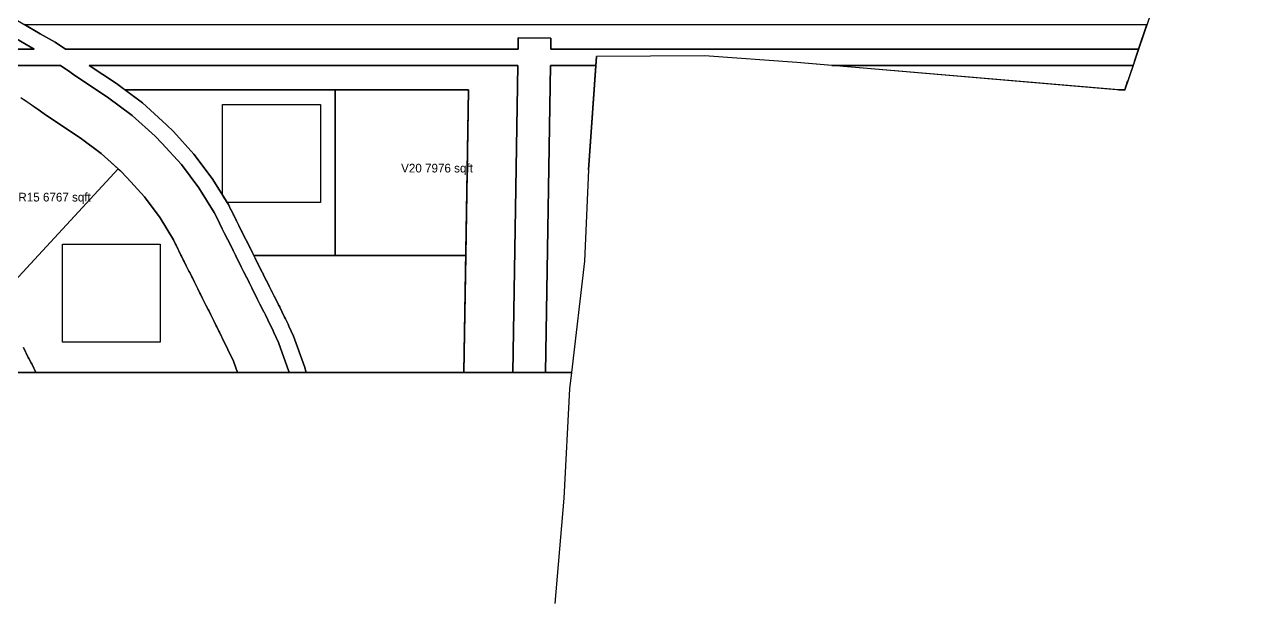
# Model space of a CAD drawing. Header units: metres. Extents: x 119 to 464, y -551 to -55.
# Drawn here: x 238.2 to 464.4, y -302.9 to -197.5 of the extents above; entities that cross this region are included whole.
import ezdxf

# ---------------------------------------------------------------- set-up
doc = ezdxf.new("R2010")
doc.units = ezdxf.units.M
for name, color, linetype in [('AMENITIES', 6, 'Continuous'), ('COLONY', 3, 'Continuous'), ('GARDENS', 82, 'Continuous'), ('PLOTS', 1, 'Continuous'), ('RESORT', 2, 'Continuous'), ('RIVER_PROMENADE', 62, 'Continuous'), ('ROADS', 8, 'Continuous'), ('TEXT', 7, 'Continuous')]:
    doc.layers.add(name, color=color, linetype=linetype)

msp = doc.modelspace()

# ---------------------------------------------------------------- linework, layer by layer
at = {"layer": 'AMENITIES'}
for points in [[(274.6, -212.24), (292.6, -212.24), (292.6, -230.24), (275.44, -230.24), (274.6, -228.89), (274.6, -212.24)], [(245.12, -255.91), (245.12, -237.91), (263.12, -237.91), (263.12, -255.91), (245.12, -255.91)], [(280.36, -240.01), (280.36, -240.01), (280.36, -240.01), (280.36, -240.01), (316.63, -240.01), (316.63, -240.01), (316.63, -240.01), (319.35, -240.01), (319.36, -240.01), (319.36, -240.01), (319.01, -261.53), (319.01, -261.53), (319.01, -261.53), (316.63, -261.53), (316.63, -261.53), (316.63, -261.53), (316.63, -261.53), (289.95, -261.53), (289.95, -261.53), (289.95, -261.53), (289.95, -261.53), (289.95, -261.53), (289.67, -260.43), (289.67, -260.43), (289.67, -260.43), (289.67, -260.43), (287.67, -254.84), (287.67, -254.84), (287.67, -254.84), (287.67, -254.84), (286.78, -252.96), (286.78, -252.96), (286.78, -252.96), (286.78, -252.96), (286.65, -252.62), (286.65, -252.62), (286.65, -252.62), (286.65, -252.62), (286.15, -251.62), (286.15, -251.62), (286, -251.31), (285.13, -249.47), (285.13, -249.47), (285.13, -249.47), (285.13, -249.47), (285.13, -249.47), (285.13, -249.46), (285.13, -249.46), (285.13, -249.46), (285.13, -249.46), (285.13, -249.46), (285.13, -249.46), (285.13, -249.46), (285.13, -249.46), (285.13, -249.46), (285.13, -249.46), (284.88, -249.06), (284.88, -249.06), (284.88, -249.06), (284.88, -249.06), (284.88, -249.06), (284.88, -249.05), (284.88, -249.05), (284.88, -249.05), (284.88, -249.05), (284.88, -249.05), (284.88, -249.05), (284.88, -249.05), (284.88, -249.05), (284.88, -249.05), (284.86, -249.01), (284.16, -247.61), (284.16, -247.61), (284.16, -247.61), (284.16, -247.61), (284.16, -247.61), (284.16, -247.6), (284.16, -247.6), (284.16, -247.6), (284.16, -247.6), (284.16, -247.6), (284.16, -247.6), (284.16, -247.6), (284.16, -247.6), (284.16, -247.6), (284.16, -247.6), (284.16, -247.6), (284.16, -247.6), (284.14, -247.58), (284.14, -247.58), (284.14, -247.58), (284.14, -247.58), (284.14, -247.58), (284.14, -247.56), (284.14, -247.56), (284.14, -247.56), (284.14, -247.56), (284.14, -247.56), (284.14, -247.56), (284.14, -247.56), (284.14, -247.56), (284.14, -247.56), (284.14, -247.56), (284.12, -247.53), (284.12, -247.53), (284.12, -247.53), (284.12, -247.53), (284.12, -247.53), (284.12, -247.53), (284.1, -247.51), (284.1, -247.51), (284.1, -247.51), (284.1, -247.51), (284.1, -247.51), (284.1, -247.5), (284.1, -247.5), (284.1, -247.5), (284.1, -247.5), (284.1, -247.5), (284.1, -247.5), (284.1, -247.5), (284.1, -247.5), (284.1, -247.5), (283.66, -246.6), (283.66, -246.6), (283.66, -246.6), (283.66, -246.6), (283.66, -246.6), (283.66, -246.6), (283.66, -246.6), (283.66, -246.6), (283.66, -246.59), (283.66, -246.59), (283.66, -246.59), (283.66, -246.59), (283.66, -246.59), (283.66, -246.59), (283.66, -246.59), (283.66, -246.59), (283.66, -246.59), (283.65, -246.59), (283.65, -246.59), (283.65, -246.59), (283.64, -246.58), (283.64, -246.58), (283.64, -246.58), (283.64, -246.58), (283.64, -246.58), (283.64, -246.56), (283.64, -246.56), (283.64, -246.56), (283.64, -246.56), (283.64, -246.56), (283.64, -246.56), (283.64, -246.56), (283.64, -246.56), (283.64, -246.56), (283.64, -246.56), (283.62, -246.53), (283.62, -246.53), (283.62, -246.53), (283.62, -246.53), (283.62, -246.53), (283.62, -246.53), (283.6, -246.51), (283.6, -246.51), (283.6, -246.51), (283.6, -246.51), (283.6, -246.51), (283.6, -246.5), (283.6, -246.5), (283.6, -246.5), (283.6, -246.5), (283.6, -246.5), (283.6, -246.5), (283.6, -246.5), (283.6, -246.5), (283.6, -246.5), (283.16, -245.6), (283.16, -245.6), (283.16, -245.6), (283.16, -245.6), (283.16, -245.6), (283.16, -245.6), (283.16, -245.6), (283.16, -245.6), (283.16, -245.59), (283.16, -245.59), (283.16, -245.59), (283.16, -245.59), (283.16, -245.59), (283.16, -245.59), (283.16, -245.59), (283.16, -245.59), (283.16, -245.59), (283.15, -245.59), (283.15, -245.59), (283.15, -245.59), (283.14, -245.58), (283.14, -245.58), (283.14, -245.58), (283.14, -245.58), (283.14, -245.58), (283.14, -245.56), (283.14, -245.56), (283.14, -245.56), (283.14, -245.56), (283.14, -245.56), (283.14, -245.56), (283.14, -245.56), (283.14, -245.56), (283.14, -245.56), (283.14, -245.56), (283.12, -245.53), (283.12, -245.53), (283.12, -245.53), (283.12, -245.53), (283.12, -245.53), (283.12, -245.53), (283.1, -245.51), (283.1, -245.51), (283.1, -245.51), (283.1, -245.51), (283.1, -245.51), (283.1, -245.5), (283.1, -245.5), (283.1, -245.5), (283.1, -245.5), (283.1, -245.5), (283.1, -245.5), (283.1, -245.5), (283.1, -245.5), (283.1, -245.5), (282.66, -244.6), (282.66, -244.6), (282.66, -244.6), (282.66, -244.6), (282.66, -244.6), (282.66, -244.6), (282.66, -244.6), (282.66, -244.6), (282.66, -244.59), (282.66, -244.59), (282.66, -244.59), (282.66, -244.59), (282.66, -244.59), (282.66, -244.59), (282.66, -244.59), (282.66, -244.59), (282.66, -244.59), (282.65, -244.59), (282.65, -244.59), (282.65, -244.59), (282.64, -244.58), (282.64, -244.58), (282.64, -244.58), (282.64, -244.58), (282.64, -244.58), (282.64, -244.56), (282.64, -244.56), (282.64, -244.56), (282.64, -244.56), (282.64, -244.56), (282.64, -244.56), (282.64, -244.56), (282.64, -244.56), (282.64, -244.56), (282.64, -244.56), (282.62, -244.53), (282.62, -244.53), (282.62, -244.53), (282.62, -244.53), (282.62, -244.53), (282.62, -244.53), (282.6, -244.51), (282.6, -244.51), (282.6, -244.51), (282.6, -244.51), (282.6, -244.51), (282.6, -244.5), (282.6, -244.5), (282.6, -244.5), (282.6, -244.5), (282.6, -244.5), (282.6, -244.5), (282.6, -244.5), (282.6, -244.5), (282.6, -244.5), (282.16, -243.6), (282.16, -243.6), (282.16, -243.6), (282.16, -243.6), (282.16, -243.6), (282.16, -243.6), (282.16, -243.6), (282.16, -243.6), (282.16, -243.59), (282.16, -243.59), (282.16, -243.59), (282.16, -243.59), (282.16, -243.59), (282.16, -243.59), (282.16, -243.59), (282.16, -243.59), (282.16, -243.59), (282.15, -243.59), (282.15, -243.59), (282.15, -243.59), (282.14, -243.58), (282.14, -243.58), (282.14, -243.58), (282.14, -243.58), (282.14, -243.58), (282.14, -243.56), (282.14, -243.56), (282.14, -243.56), (282.14, -243.56), (282.14, -243.56), (282.14, -243.56), (282.14, -243.56), (282.14, -243.56), (282.14, -243.56), (282.14, -243.56), (282.12, -243.53), (282.12, -243.53), (282.12, -243.53), (282.12, -243.53), (282.12, -243.53), (282.12, -243.53), (282.1, -243.51), (282.1, -243.51), (282.1, -243.51), (282.1, -243.51), (282.1, -243.51), (282.1, -243.5), (282.1, -243.5), (282.1, -243.5), (282.1, -243.5), (282.1, -243.5), (282.1, -243.5), (282.1, -243.5), (282.1, -243.5), (282.1, -243.5), (281.66, -242.6), (281.66, -242.6), (281.66, -242.6), (281.66, -242.6), (281.66, -242.6), (281.66, -242.6), (281.66, -242.6), (281.66, -242.6), (281.66, -242.59), (281.66, -242.59), (281.66, -242.59), (281.66, -242.59), (281.66, -242.59), (281.66, -242.59), (281.66, -242.59), (281.66, -242.59), (281.66, -242.59), (281.65, -242.59), (281.65, -242.59), (281.65, -242.59), (281.64, -242.58), (281.64, -242.58), (281.64, -242.58), (281.64, -242.58), (281.64, -242.58), (281.64, -242.56), (281.64, -242.56), (281.64, -242.56), (281.64, -242.56), (281.64, -242.56), (281.64, -242.56), (281.64, -242.56), (281.64, -242.56), (281.64, -242.56), (281.64, -242.56), (281.62, -242.53), (281.62, -242.53), (281.62, -242.53), (281.62, -242.53), (281.62, -242.53), (281.62, -242.53), (281.6, -242.51), (281.6, -242.51), (281.6, -242.51), (281.6, -242.51), (281.6, -242.51), (281.6, -242.5), (281.6, -242.5), (281.6, -242.5), (281.6, -242.5), (281.6, -242.5), (281.6, -242.5), (281.6, -242.5), (281.6, -242.5), (281.6, -242.5), (281.16, -241.6), (281.16, -241.6), (281.16, -241.6), (281.16, -241.6), (281.16, -241.6), (281.16, -241.6), (281.16, -241.6), (281.16, -241.6), (281.16, -241.59), (281.16, -241.59), (281.16, -241.59), (281.16, -241.59), (281.16, -241.59), (281.16, -241.59), (281.16, -241.59), (281.16, -241.59), (281.16, -241.59), (281.15, -241.59), (281.15, -241.59), (281.15, -241.59), (281.14, -241.58), (281.14, -241.58), (281.14, -241.58), (281.14, -241.58), (281.14, -241.58), (281.14, -241.56), (281.14, -241.56), (281.14, -241.56), (281.14, -241.56), (281.14, -241.56), (281.14, -241.56), (281.14, -241.56), (281.14, -241.56), (281.14, -241.56), (281.14, -241.56), (281.12, -241.53), (281.12, -241.53), (281.12, -241.53), (281.12, -241.53), (281.12, -241.53), (281.12, -241.53), (281.1, -241.51), (281.1, -241.51), (281.1, -241.51), (281.1, -241.51), (281.1, -241.51), (281.1, -241.5), (281.1, -241.5), (281.1, -241.5), (281.1, -241.5), (281.1, -241.5), (281.1, -241.5), (281.1, -241.5), (281.1, -241.5), (281.1, -241.5), (280.66, -240.6), (280.66, -240.6), (280.66, -240.6), (280.66, -240.6), (280.66, -240.6), (280.66, -240.6), (280.66, -240.6), (280.66, -240.6), (280.66, -240.59), (280.66, -240.59), (280.66, -240.59), (280.66, -240.59), (280.66, -240.59), (280.66, -240.59), (280.66, -240.59), (280.66, -240.59), (280.66, -240.59), (280.65, -240.59), (280.65, -240.59), (280.65, -240.59), (280.64, -240.58), (280.64, -240.58), (280.64, -240.58), (280.64, -240.58), (280.64, -240.58), (280.64, -240.56), (280.64, -240.56), (280.64, -240.56), (280.64, -240.56), (280.64, -240.56), (280.64, -240.56), (280.64, -240.56), (280.64, -240.56), (280.64, -240.56), (280.64, -240.56), (280.62, -240.53), (280.62, -240.53), (280.62, -240.53), (280.62, -240.53), (280.62, -240.53), (280.62, -240.53), (280.6, -240.51), (280.6, -240.51), (280.6, -240.51), (280.6, -240.51), (280.6, -240.51), (280.6, -240.5), (280.6, -240.5), (280.6, -240.5), (280.6, -240.5), (280.6, -240.5), (280.6, -240.5), (280.6, -240.5), (280.6, -240.5), (280.6, -240.5), (280.36, -240.01), (280.36, -240.01)]]:
    msp.add_lwpolyline(points, close=True, dxfattribs=at)
at = {"layer": 'COLONY'}
msp.add_lwpolyline([(221.48, -103.71), (247.6, -87.66), (258.4, -72.16), (277.21, -65.62), (293.47, -62.5), (331.12, -57.65), (352.37, -54.94), (384.19, -74.16), (400.25, -83.6), (431.09, -108.36), (448.39, -121.73), (464.45, -132.24), (460.01, -142.83), (453.45, -162.43), (449.83, -179.95), (446.64, -191.8), (440.55, -209.62), (380.23, -204.48), (363.26, -203.28), (343.39, -203.37), (341.9, -224.25), (341.2, -241.03), (338.8, -261.53), (224.09, -261.53)], dxfattribs=at)
at = {"layer": 'GARDENS'}
for points in [[(236.57, -196.61), (241.02, -199.2), (243.82, -200.76), (245.68, -202.03), (328.97, -202.03), (329, -199.95), (335, -200.05), (334.97, -202.03), (443.14, -202.03), (442.12, -205.03), (386.68, -205.03), (380.23, -204.48), (363.26, -203.28), (343.39, -203.37), (343.27, -205.03), (334.92, -205.03), (334.01, -261.53), (328.01, -261.53), (328.92, -205.03), (328.92, -205.03), (250.03, -205.03), (255.07, -208.39), (259.87, -211.94), (264.3, -215.95), (265.55, -217.2), (269.33, -221.35), (272.71, -225.83), (275.66, -230.6), (276.14, -231.57), (276.16, -231.6), (276.62, -232.53), (276.64, -232.57), (276.66, -232.6), (277.1, -233.5), (277.12, -233.53), (277.14, -233.57), (277.16, -233.6), (277.6, -234.5), (277.62, -234.53), (277.64, -234.57), (277.66, -234.6), (278.1, -235.5), (278.12, -235.53), (278.14, -235.57), (278.16, -235.6), (278.6, -236.5), (278.62, -236.53), (278.64, -236.57), (278.66, -236.6), (279.1, -237.5), (279.12, -237.53), (279.14, -237.57), (279.16, -237.6), (279.6, -238.5), (279.62, -238.53), (279.64, -238.57), (279.66, -238.6), (280.1, -239.5), (280.12, -239.53), (280.14, -239.57), (280.16, -239.6), (280.6, -240.5), (280.62, -240.53), (280.64, -240.57), (280.66, -240.6), (281.1, -241.5), (281.12, -241.53), (281.14, -241.57), (281.16, -241.6), (281.6, -242.5), (281.62, -242.53), (281.64, -242.57), (281.66, -242.6), (282.1, -243.5), (282.12, -243.53), (282.14, -243.57), (282.16, -243.6), (282.6, -244.5), (282.62, -244.53), (282.64, -244.57), (282.66, -244.6), (283.1, -245.5), (283.12, -245.53), (283.14, -245.57), (283.16, -245.6), (283.6, -246.5), (283.62, -246.53), (283.64, -246.57), (283.66, -246.6), (284.1, -247.5), (284.12, -247.53), (284.14, -247.57), (284.16, -247.6), (284.86, -249.01), (284.88, -249.05), (285.13, -249.47), (286, -251.31), (286.15, -251.62), (286.65, -252.62), (286.78, -252.96), (287.67, -254.84), (289.67, -260.43), (289.95, -261.53), (286.86, -261.53), (286.8, -261.3), (284.9, -255.98), (284.03, -254.13), (283.91, -253.83), (283.41, -252.83), (283.38, -252.76), (282.49, -250.88), (282.23, -250.44), (282.21, -250.41), (282.19, -250.38), (281.54, -249.06), (281.52, -249.03), (281.51, -249.01), (281.49, -248.98), (281.48, -248.96), (281.04, -248.06), (281.02, -248.03), (281.01, -248.01), (280.99, -247.98), (280.98, -247.96), (280.54, -247.06), (280.52, -247.03), (280.51, -247.01), (280.49, -246.98), (280.48, -246.96), (280.04, -246.06), (280.02, -246.03), (280.01, -246.01), (279.99, -245.98), (279.98, -245.96), (279.54, -245.06), (279.52, -245.03), (279.51, -245.01), (279.49, -244.98), (279.48, -244.96), (279.04, -244.06), (279.02, -244.03), (279.01, -244.01), (278.99, -243.98), (278.98, -243.96), (278.54, -243.06), (278.52, -243.03), (278.51, -243.01), (278.49, -242.98), (278.48, -242.96), (278.04, -242.06), (278.02, -242.03), (278.01, -242.01), (277.99, -241.98), (277.98, -241.96), (277.54, -241.06), (277.52, -241.03), (277.51, -241.01), (277.49, -240.98), (277.48, -240.96), (277.04, -240.06), (277.02, -240.03), (277.01, -240.01), (276.99, -239.98), (276.98, -239.96), (276.54, -239.06), (276.52, -239.03), (276.51, -239.01), (276.49, -238.98), (276.48, -238.96), (276.04, -238.06), (276.02, -238.03), (276.01, -238.01), (275.99, -237.98), (275.98, -237.96), (275.54, -237.06), (275.52, -237.03), (275.51, -237.01), (275.49, -236.98), (275.48, -236.96), (275.04, -236.06), (275.02, -236.03), (275.01, -236.01), (274.99, -235.98), (274.98, -235.96), (274.54, -235.06), (274.52, -235.03), (274.51, -235.01), (274.49, -234.98), (274.04, -234.06), (274.02, -234.03), (274.01, -234.01), (273.54, -233.06), (273.52, -233.03), (273.04, -232.06), (270.23, -227.52), (267.02, -223.26), (263.43, -219.32), (262.18, -218.07), (257.97, -214.26), (253.41, -210.88), (247.24, -206.77), (246.52, -206.23), (244.76, -205.03), (138.61, -205.03)], [(138.61, -202.03), (239.94, -202.03), (235.23, -199.3)], [(232.61, -248.64), (255.37, -224.04), (255.81, -224.44), (257.06, -225.69), (257.06, -225.69), (260.26, -229.21), (263.1, -233.04), (265.55, -237.12), (265.92, -237.9), (266.05, -238.12), (266.42, -238.9), (266.55, -239.12), (266.92, -239.9), (267.05, -240.12), (267.42, -240.9), (267.55, -241.12), (267.92, -241.9), (268.05, -242.12), (268.42, -242.9), (268.55, -243.12), (268.92, -243.9), (269.05, -244.12), (269.42, -244.9), (269.55, -245.12), (269.92, -245.9), (270.05, -246.12), (270.42, -246.9), (270.55, -247.12), (270.92, -247.9), (271.05, -248.12), (271.42, -248.9), (271.55, -249.12), (271.92, -249.9), (272.05, -250.12), (272.42, -250.9), (272.55, -251.12), (272.92, -251.9), (273.05, -252.12), (273.42, -252.9), (273.55, -253.12), (273.92, -253.9), (274.05, -254.12), (274.42, -254.9), (274.55, -255.12), (276.58, -259.43), (277.33, -261.53), (240.27, -261.53), (239.98, -260.93), (239.86, -260.73), (239.48, -259.93), (239.36, -259.73), (238.98, -258.93), (238.86, -258.73), (238.48, -257.93), (238.36, -257.73), (237.98, -256.93)]]:
    msp.add_lwpolyline(points, dxfattribs=at)
for points in [[(443.14, -202.03), (444.68, -197.53), (444.68, -197.53), (444.68, -197.53), (444.68, -197.53), (442.38, -204.25), (443.14, -202.03)], [(341.9, -224.25), (343.27, -205.03), (343.39, -203.37), (341.9, -224.25)], [(440.55, -209.62), (439.49, -209.53), (440.58, -209.53), (441.13, -207.92), (440.55, -209.62)], [(280.14, -239.57), (280.12, -239.53), (280.1, -239.5), (279.66, -238.6), (279.64, -238.57), (279.62, -238.53), (279.6, -238.5), (279.16, -237.6), (279.14, -237.57), (279.12, -237.53), (279.1, -237.5), (278.66, -236.6), (278.64, -236.57), (278.62, -236.53), (278.6, -236.5), (278.16, -235.6), (278.14, -235.57), (278.12, -235.53), (278.1, -235.5), (277.66, -234.6), (277.64, -234.57), (277.62, -234.53), (277.6, -234.5), (277.16, -233.6), (277.14, -233.57), (277.12, -233.53), (277.1, -233.5), (276.66, -232.6), (276.64, -232.57), (276.62, -232.53), (276.16, -231.6), (276.14, -231.57), (275.66, -230.6), (272.71, -225.83), (269.33, -221.35), (265.55, -217.2), (264.3, -215.95), (259.87, -211.94), (256.61, -209.53), (295.29, -209.53), (295.29, -209.53), (295.29, -209.53), (295.29, -240.01), (295.29, -240.01), (295.29, -240.01), (280.36, -240.01), (280.36, -240.01), (280.36, -240.01), (280.36, -240.01), (280.36, -240.01), (280.16, -239.6), (280.14, -239.57)], [(280.62, -240.53), (280.62, -240.53), (280.62, -240.53), (280.64, -240.56), (280.64, -240.56), (280.64, -240.56), (280.64, -240.56), (280.64, -240.56), (280.64, -240.56), (280.64, -240.56), (280.64, -240.56), (280.64, -240.56), (280.64, -240.56), (280.64, -240.57), (280.62, -240.53), (280.62, -240.53)], [(280.65, -240.59), (280.65, -240.59), (280.65, -240.59), (280.65, -240.59), (280.66, -240.59), (280.66, -240.59), (280.66, -240.59), (280.66, -240.59), (280.66, -240.59), (280.66, -240.59), (280.66, -240.59), (280.66, -240.59), (280.66, -240.59), (280.66, -240.6), (280.66, -240.6), (280.66, -240.6), (280.66, -240.6), (280.66, -240.6), (280.66, -240.6), (280.66, -240.6), (280.66, -240.6), (280.66, -240.6), (280.65, -240.59)], [(281.12, -241.53), (281.12, -241.53), (281.12, -241.53), (281.14, -241.56), (281.14, -241.56), (281.14, -241.56), (281.14, -241.56), (281.14, -241.56), (281.14, -241.56), (281.14, -241.56), (281.14, -241.56), (281.14, -241.56), (281.14, -241.56), (281.14, -241.57), (281.12, -241.53), (281.12, -241.53)], [(281.15, -241.59), (281.15, -241.59), (281.15, -241.59), (281.15, -241.59), (281.16, -241.59), (281.16, -241.59), (281.16, -241.59), (281.16, -241.59), (281.16, -241.59), (281.16, -241.59), (281.16, -241.59), (281.16, -241.59), (281.16, -241.59), (281.16, -241.6), (281.16, -241.6), (281.16, -241.6), (281.16, -241.6), (281.16, -241.6), (281.16, -241.6), (281.16, -241.6), (281.16, -241.6), (281.16, -241.6), (281.15, -241.59)], [(316.63, -240.01), (316.63, -240.01), (316.63, -240.01), (319.35, -240.01), (319.35, -240.01), (316.63, -240.01)], [(281.62, -242.53), (281.62, -242.53), (281.62, -242.53), (281.64, -242.56), (281.64, -242.56), (281.64, -242.56), (281.64, -242.56), (281.64, -242.56), (281.64, -242.56), (281.64, -242.56), (281.64, -242.56), (281.64, -242.56), (281.64, -242.56), (281.64, -242.57), (281.62, -242.53), (281.62, -242.53)], [(281.65, -242.59), (281.65, -242.59), (281.65, -242.59), (281.65, -242.59), (281.66, -242.59), (281.66, -242.59), (281.66, -242.59), (281.66, -242.59), (281.66, -242.59), (281.66, -242.59), (281.66, -242.59), (281.66, -242.59), (281.66, -242.59), (281.66, -242.6), (281.66, -242.6), (281.66, -242.6), (281.66, -242.6), (281.66, -242.6), (281.66, -242.6), (281.66, -242.6), (281.66, -242.6), (281.66, -242.6), (281.65, -242.59)], [(282.12, -243.53), (282.12, -243.53), (282.12, -243.53), (282.14, -243.56), (282.14, -243.56), (282.14, -243.56), (282.14, -243.56), (282.14, -243.56), (282.14, -243.56), (282.14, -243.56), (282.14, -243.56), (282.14, -243.56), (282.14, -243.56), (282.14, -243.57), (282.12, -243.53), (282.12, -243.53)], [(282.15, -243.59), (282.15, -243.59), (282.15, -243.59), (282.15, -243.59), (282.16, -243.59), (282.16, -243.59), (282.16, -243.59), (282.16, -243.59), (282.16, -243.59), (282.16, -243.59), (282.16, -243.59), (282.16, -243.59), (282.16, -243.59), (282.16, -243.6), (282.16, -243.6), (282.16, -243.6), (282.16, -243.6), (282.16, -243.6), (282.16, -243.6), (282.16, -243.6), (282.16, -243.6), (282.16, -243.6), (282.15, -243.59)], [(282.62, -244.53), (282.62, -244.53), (282.62, -244.53), (282.64, -244.56), (282.64, -244.56), (282.64, -244.56), (282.64, -244.56), (282.64, -244.56), (282.64, -244.56), (282.64, -244.56), (282.64, -244.56), (282.64, -244.56), (282.64, -244.56), (282.64, -244.57), (282.62, -244.53), (282.62, -244.53)], [(282.65, -244.59), (282.65, -244.59), (282.65, -244.59), (282.65, -244.59), (282.66, -244.59), (282.66, -244.59), (282.66, -244.59), (282.66, -244.59), (282.66, -244.59), (282.66, -244.59), (282.66, -244.59), (282.66, -244.59), (282.66, -244.59), (282.66, -244.6), (282.66, -244.6), (282.66, -244.6), (282.66, -244.6), (282.66, -244.6), (282.66, -244.6), (282.66, -244.6), (282.66, -244.6), (282.66, -244.6), (282.65, -244.59)], [(283.12, -245.53), (283.12, -245.53), (283.12, -245.53), (283.14, -245.56), (283.14, -245.56), (283.14, -245.56), (283.14, -245.56), (283.14, -245.56), (283.14, -245.56), (283.14, -245.56), (283.14, -245.56), (283.14, -245.56), (283.14, -245.56), (283.14, -245.57), (283.12, -245.53), (283.12, -245.53)], [(283.15, -245.59), (283.15, -245.59), (283.15, -245.59), (283.15, -245.59), (283.16, -245.59), (283.16, -245.59), (283.16, -245.59), (283.16, -245.59), (283.16, -245.59), (283.16, -245.59), (283.16, -245.59), (283.16, -245.59), (283.16, -245.59), (283.16, -245.6), (283.16, -245.6), (283.16, -245.6), (283.16, -245.6), (283.16, -245.6), (283.16, -245.6), (283.16, -245.6), (283.16, -245.6), (283.16, -245.6), (283.15, -245.59)], [(283.62, -246.53), (283.62, -246.53), (283.62, -246.53), (283.64, -246.56), (283.64, -246.56), (283.64, -246.56), (283.64, -246.56), (283.64, -246.56), (283.64, -246.56), (283.64, -246.56), (283.64, -246.56), (283.64, -246.56), (283.64, -246.56), (283.64, -246.57), (283.62, -246.53), (283.62, -246.53)], [(283.65, -246.59), (283.65, -246.59), (283.65, -246.59), (283.65, -246.59), (283.66, -246.59), (283.66, -246.59), (283.66, -246.59), (283.66, -246.59), (283.66, -246.59), (283.66, -246.59), (283.66, -246.59), (283.66, -246.59), (283.66, -246.59), (283.66, -246.6), (283.66, -246.6), (283.66, -246.6), (283.66, -246.6), (283.66, -246.6), (283.66, -246.6), (283.66, -246.6), (283.66, -246.6), (283.66, -246.6), (283.65, -246.59)], [(284.12, -247.53), (284.12, -247.53), (284.12, -247.53), (284.14, -247.56), (284.14, -247.56), (284.14, -247.56), (284.14, -247.56), (284.14, -247.56), (284.14, -247.56), (284.14, -247.56), (284.14, -247.56), (284.14, -247.56), (284.14, -247.56), (284.14, -247.57), (284.12, -247.53), (284.12, -247.53)], [(285.01, -249.26), (285.13, -249.46), (285.13, -249.46), (285.13, -249.46), (285.13, -249.46), (285.13, -249.46), (285.13, -249.46), (285.13, -249.46), (285.13, -249.46), (285.13, -249.46), (285.13, -249.46), (285.13, -249.47), (285.13, -249.47), (285.13, -249.47), (285.13, -249.47), (285.13, -249.47), (285.13, -249.47), (285.01, -249.26)], [(286, -251.31), (286, -251.31), (285.13, -249.47), (286, -251.31)], [(286.15, -251.62), (286.15, -251.62), (286.15, -251.62), (286, -251.31), (286.15, -251.62)], [(286.78, -252.96), (286.78, -252.96), (286.78, -252.96), (286.78, -252.96), (286.78, -252.96), (286.78, -252.96)], [(289.95, -261.53), (289.95, -261.53), (289.95, -261.53), (289.95, -261.53), (289.95, -261.53), (289.95, -261.53), (289.95, -261.53)], [(316.63, -261.53), (316.63, -261.53), (316.63, -261.53), (316.63, -261.53)], [(319.01, -261.53), (319.01, -261.53), (319.01, -261.53), (319.01, -261.53), (319.01, -261.53)]]:
    msp.add_lwpolyline(points, close=True, dxfattribs=at)
at = {"layer": 'PLOTS'}
msp.add_lwpolyline([(295.29, -240.01), (295.29, -240.01), (295.29, -209.53), (295.29, -209.53), (295.29, -209.53), (319.84, -209.53), (319.84, -209.53), (319.84, -209.53), (319.84, -209.53), (319.84, -209.53), (319.36, -240.01), (319.36, -240.01), (319.35, -240.01), (295.29, -240.01), (295.29, -240.01)], close=True, dxfattribs=at)
msp.add_lwpolyline([(238.13, -211.39), (241.12, -213.43), (242.04, -214.12), (248.42, -218.37), (252.27, -221.22), (255.37, -224.04), (232.61, -248.64)], dxfattribs=at)
at = {"layer": 'RESORT'}
msp.add_lwpolyline([(215.94, -326.8), (228.99, -298.46), (232.53, -278.27), (224.09, -261.53), (338.8, -261.53), (338.45, -264.51), (337.37, -284.59), (335.73, -303.96)], dxfattribs=at)
at = {"layer": 'RIVER_PROMENADE'}
msp.add_lwpolyline([(237.98, -256.93), (238.36, -257.73), (238.48, -257.93), (238.86, -258.73), (238.98, -258.93), (239.36, -259.73), (239.48, -259.93), (239.86, -260.73), (239.98, -260.93), (240.27, -261.53), (224.09, -261.53)], dxfattribs=at)
at = {"layer": 'ROADS'}
for points in [[(243.82, -200.76), (243.81, -200.76), (241.02, -199.2), (241.01, -199.2), (238.15, -197.53), (444.68, -197.53), (443.14, -202.03), (334.97, -202.03), (335, -200.05), (329, -199.95), (328.97, -202.03), (245.68, -202.03), (243.82, -200.76)], [(319.01, -261.53), (319.84, -209.53), (256.61, -209.53), (255.07, -208.39), (250.03, -205.03), (328.92, -205.03), (328.01, -261.53), (319.01, -261.53)], [(341.2, -241.03), (338.8, -261.53), (334.01, -261.53), (334.92, -205.03), (343.27, -205.03), (341.9, -224.25), (341.2, -241.03)], [(440.58, -209.53), (439.49, -209.53), (386.68, -205.03), (442.12, -205.03), (440.58, -209.53)]]:
    msp.add_lwpolyline(points, close=True, dxfattribs=at)
for points in [[(235.23, -199.3), (239.94, -202.03), (215.8, -202.03)], [(226.11, -205.03), (244.76, -205.03), (246.52, -206.23), (246.52, -206.23), (247.24, -206.77), (253.41, -210.88), (257.97, -214.26), (262.18, -218.07), (263.43, -219.32), (267.02, -223.26), (270.23, -227.52), (273.04, -232.06), (273.52, -233.03), (273.54, -233.06), (274.01, -234.01), (274.02, -234.03), (274.04, -234.06), (274.49, -234.98), (274.51, -235.01), (274.52, -235.03), (274.54, -235.06), (274.98, -235.96), (274.99, -235.98), (275.01, -236.01), (275.02, -236.03), (275.04, -236.06), (275.48, -236.96), (275.49, -236.98), (275.51, -237.01), (275.52, -237.03), (275.54, -237.06), (275.98, -237.96), (275.99, -237.98), (276.01, -238.01), (276.02, -238.03), (276.04, -238.06), (276.48, -238.96), (276.49, -238.98), (276.51, -239.01), (276.52, -239.03), (276.54, -239.06), (276.98, -239.96), (276.99, -239.98), (277.01, -240.01), (277.02, -240.03), (277.04, -240.06), (277.48, -240.96), (277.49, -240.98), (277.51, -241.01), (277.52, -241.03), (277.54, -241.06), (277.98, -241.96), (277.99, -241.98), (278.01, -242.01), (278.02, -242.03), (278.04, -242.06), (278.48, -242.96), (278.49, -242.98), (278.51, -243.01), (278.52, -243.03), (278.54, -243.06), (278.98, -243.96), (278.99, -243.98), (279.01, -244.01), (279.02, -244.03), (279.04, -244.06), (279.48, -244.96), (279.49, -244.98), (279.51, -245.01), (279.52, -245.03), (279.54, -245.06), (279.98, -245.96), (279.99, -245.98), (280.01, -246.01), (280.02, -246.03), (280.04, -246.06), (280.48, -246.96), (280.49, -246.98), (280.51, -247.01), (280.52, -247.03), (280.54, -247.06), (280.98, -247.96), (280.99, -247.98), (281.01, -248.01), (281.02, -248.03), (281.04, -248.06), (281.48, -248.96), (281.49, -248.98), (281.51, -249.01), (281.52, -249.03), (281.54, -249.06), (282.19, -250.38), (282.21, -250.41), (282.23, -250.44), (282.49, -250.88), (283.38, -252.76), (283.41, -252.83), (283.91, -253.83), (284.03, -254.13), (284.9, -255.98), (286.8, -261.3), (286.86, -261.53), (277.33, -261.53), (276.58, -259.43), (274.55, -255.12), (274.42, -254.9), (274.05, -254.12), (273.92, -253.9), (273.55, -253.12), (273.42, -252.9), (273.05, -252.12), (272.92, -251.9), (272.55, -251.12), (272.42, -250.9), (272.05, -250.12), (271.92, -249.9), (271.55, -249.12), (271.42, -248.9), (271.05, -248.12), (270.92, -247.9), (270.55, -247.12), (270.42, -246.9), (270.05, -246.12), (269.92, -245.9), (269.55, -245.12), (269.42, -244.9), (269.05, -244.12), (268.92, -243.9), (268.55, -243.12), (268.42, -242.9), (268.05, -242.12), (267.92, -241.9), (267.55, -241.12), (267.42, -240.9), (267.05, -240.12), (266.92, -239.9), (266.55, -239.12), (266.42, -238.9), (266.05, -238.12), (265.92, -237.9), (265.55, -237.12), (263.1, -233.04), (260.26, -229.21), (257.06, -225.69), (255.81, -224.44), (252.27, -221.22), (248.42, -218.37), (242.04, -214.12), (241.12, -213.43), (237.51, -210.97)]]:
    msp.add_lwpolyline(points, dxfattribs=at)

# ---------------------------------------------------------------- texts
at = {"layer": 'TEXT'}
for s, p in [('V20 7976 sqft', (307.45, -224.72)), ('R15 6767 sqft', (237.03, -230.06))]:
    msp.add_text(s, height=1.6, dxfattribs=at).set_placement(p)

doc.saveas('drawing.dxf')
